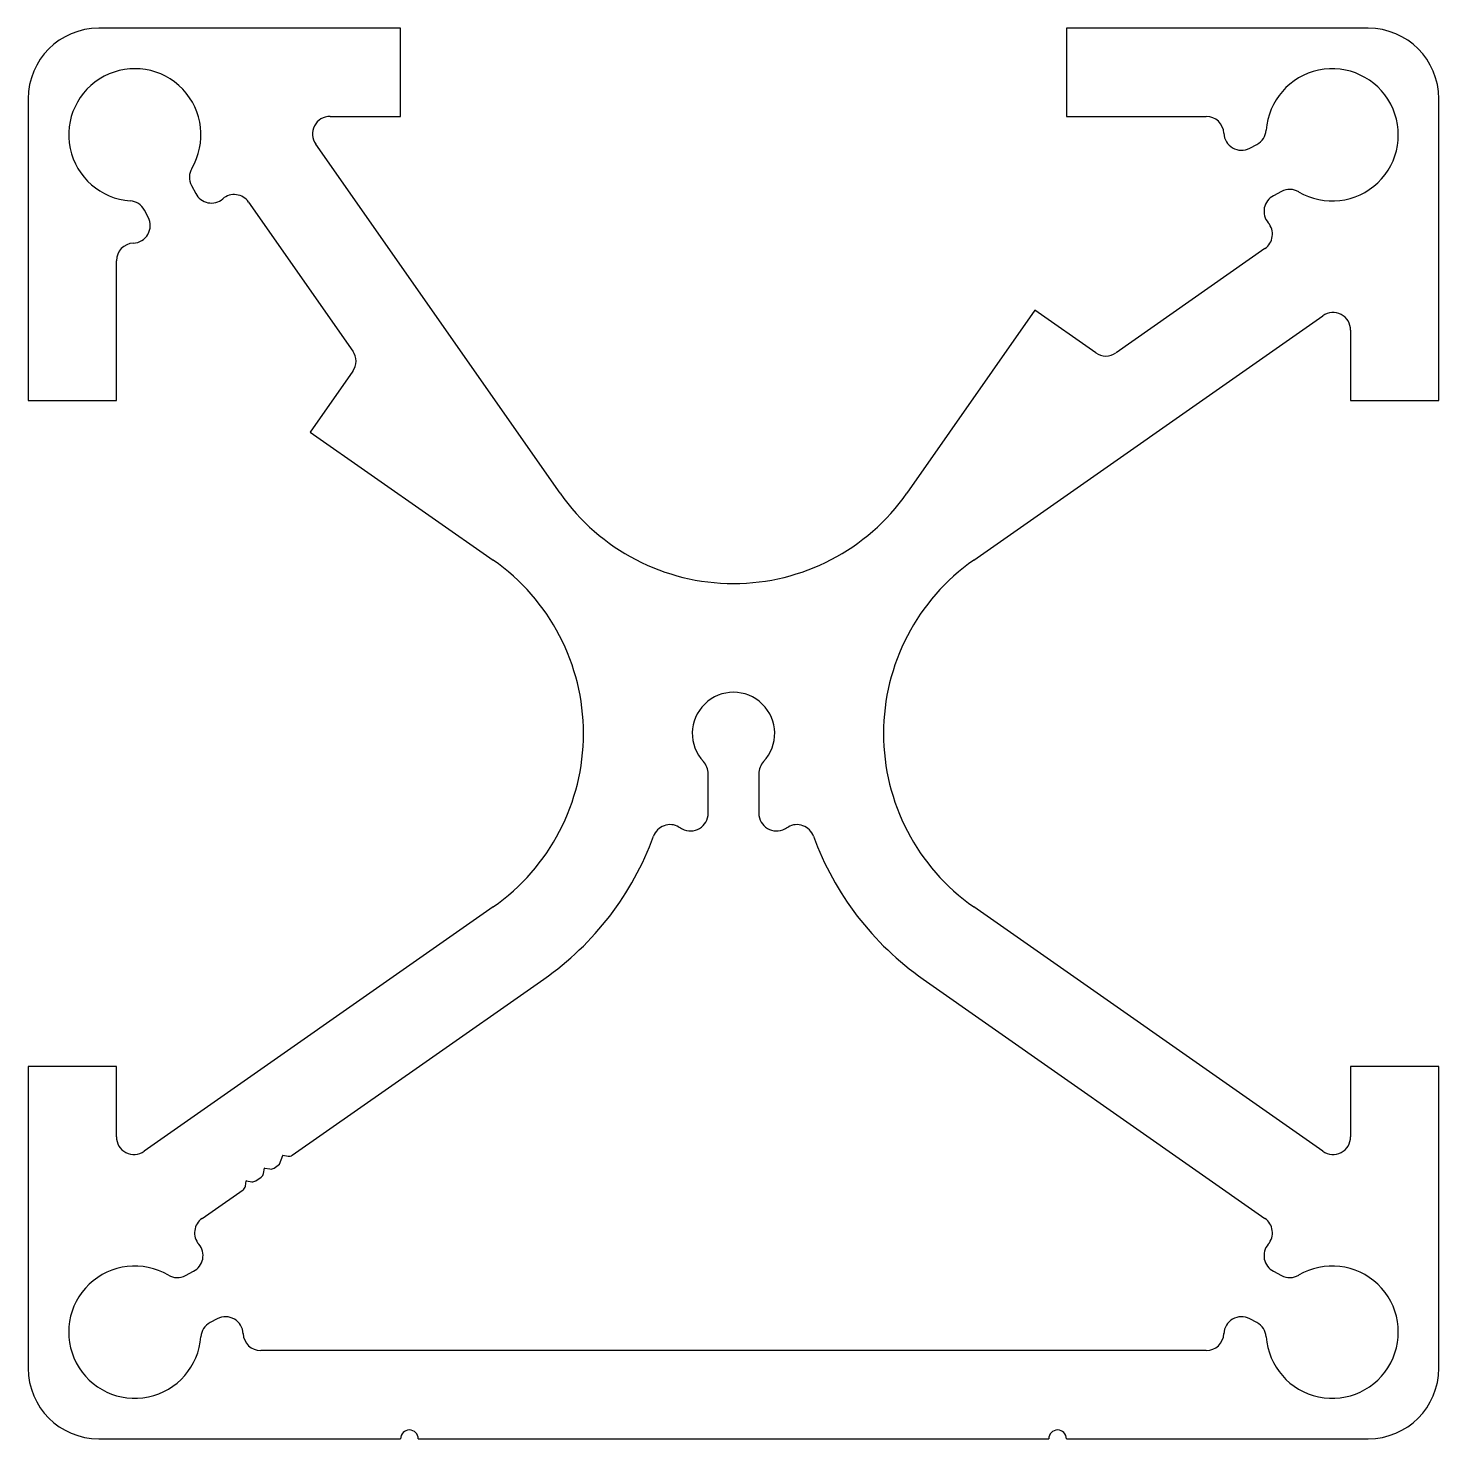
# Model space of a CAD drawing. Extents: x -31.2 to 32.3, y 0.2 to 63.7.
import ezdxf

# ---------------------------------------------------------------- set-up
doc = ezdxf.new("R2010")
doc.units = 0
doc.layers.get('0').update_dxf_attribs({"linetype": 'CONTINUOUS'})

msp = doc.modelspace()

# ---------------------------------------------------------------- linework, layer by layer
at = {"color": 7, "linetype": 'CONTINUOUS'}
for p, q in [((-14.401, 63.671), (-27.99, 63.671)), ((-14.401, 59.703), (-14.401, 63.671)), ((29.16, 63.671), (15.571, 63.671)), ((15.571, 63.671), (15.571, 59.703)), ((-31.165, 60.496), (-31.165, 46.907)), ((32.335, 46.907), (32.335, 60.496)), ((-17.574, 59.703), (-14.401, 59.703)), ((15.571, 59.703), (21.866, 59.703)), ((-7.218, 42.735), (-18.224, 58.454)), ((23.822, 58.267), (24.143, 58.436)), ((-23.817, 56.592), (-23.625, 56.227)), ((25.255, 56.323), (24.89, 56.131)), ((-25.761, 55.159), (-25.93, 55.48)), ((-21.242, 55.844), (-16.548, 49.14)), ((24.508, 53.748), (17.804, 49.054)), ((-27.196, 46.907), (-27.196, 53.203)), ((14.155, 50.971), (8.387, 42.735)), ((16.893, 49.054), (14.155, 50.971)), ((11.398, 39.724), (27.117, 50.73)), ((28.366, 50.08), (28.366, 46.907)), ((-16.548, 48.23), (-18.465, 45.491)), ((-31.165, 46.907), (-27.196, 46.907)), ((28.366, 46.907), (32.335, 46.907)), ((-18.465, 45.491), (-10.229, 39.724)), ((-0.555, 28.327), (-0.555, 30.111)), ((1.725, 30.111), (1.725, 28.327)), ((-10.229, 24.119), (-25.947, 13.112)), ((27.117, 13.112), (11.398, 24.119)), ((-13.398, 17.056), (-7.952, 20.868)), ((9.122, 20.868), (24.508, 10.095)), ((-27.196, 16.935), (-31.165, 16.935)), ((-31.165, 16.935), (-31.165, 3.346)), ((-27.196, 13.763), (-27.196, 16.935)), ((-19.276, 12.934), (-13.398, 17.056)), ((32.335, 16.935), (28.366, 16.935)), ((28.366, 16.935), (28.366, 13.763)), ((32.335, 3.346), (32.335, 16.935)), ((-19.855, 12.528), (-19.71, 12.928)), ((-19.701, 12.935), (-19.463, 12.893)), ((-20.571, 12.116), (-20.529, 12.354)), ((-20.52, 12.36), (-20.282, 12.319)), ((-20.095, 12.36), (-19.855, 12.528)), ((-21.39, 11.542), (-21.348, 11.78)), ((-21.339, 11.786), (-21.1, 11.745)), ((-20.913, 11.786), (-20.674, 11.954)), ((-22.89, 10.404), (-21.492, 11.38)), ((-23.338, 10.095), (-22.89, 10.404)), ((-24.086, 7.519), (-23.721, 7.711)), ((24.89, 7.711), (25.255, 7.519)), ((-22.652, 5.576), (-22.974, 5.406)), ((24.143, 5.406), (23.822, 5.576)), ((21.866, 4.14), (-20.697, 4.14)), ((-27.99, 0.171), (-14.401, 0.171)), ((-13.607, 0.171), (14.777, 0.171)), ((15.571, 0.171), (29.16, 0.171))]:
    msp.add_line(p, q, dxfattribs=at)
for centre, radius, start, end in [((-27.99, 60.496), 3.175, 90, 180), ((29.16, 60.496), 3.175, 0, 90), ((-26.365, 58.871), 2.977, 329.56088, 265.93347), ((27.535, 58.871), 2.977, 239.56088, 175.93347), ((-17.574, 58.909), 0.794, 90, 215), ((21.866, 58.909), 0.794, 2.19342, 90), ((23.774, 59.139), 0.794, 297.74717, 355.93347), ((23.452, 58.97), 0.794, 182.19342, 297.74717), ((-23.115, 56.961), 0.794, 149.56088, 207.74717), ((-26.633, 55.11), 0.794, 27.74717, 85.93347), ((-22.923, 56.596), 0.794, 207.74717, 310.47833), ((-21.892, 55.389), 0.794, 35, 130.47833), ((25.26, 55.429), 0.794, 117.74717, 220.47833), ((25.625, 55.621), 0.794, 59.56088, 117.74717), ((-26.463, 54.789), 0.794, 272.19342, 27.74717), ((24.052, 54.398), 0.794, 305, 40.47833), ((-26.403, 53.203), 0.794, 92.19342, 180), ((27.572, 50.08), 0.794, 0, 125), ((-17.198, 48.685), 0.794, 325, 35), ((17.348, 49.704), 0.794, 235, 305), ((0.585, 48.198), 9.525, 215, 325), ((-15.692, 31.921), 9.525, 305, 55), ((16.861, 31.921), 9.525, 125, 235), ((0.585, 31.921), 1.855, 316.89154, 223.10846), ((-1.349, 30.111), 0.794, 360, 43.10846), ((2.519, 30.111), 0.794, 136.89154, 180), ((-1.349, 28.327), 0.794, 241.7179, 0), ((2.519, 28.327), 0.794, 180, 298.2821), ((-2.27, 27.024), 0.794, 59.76135, 159.95382), ((0.585, 31.921), 4.875, 239.76135, 241.7179), ((0.585, 31.921), 4.875, 298.2821, 300.23865), ((3.44, 27.024), 0.794, 20.04618, 120.23865), ((-15.692, 31.921), 13.494, 305, 339.95382), ((16.861, 31.921), 13.494, 200.04618, 235), ((-26.403, 13.763), 0.794, 180, 305), ((27.572, 13.763), 0.794, 235, 360), ((-19.703, 12.927), 0.008, 80.03969, 170.03969), ((-19.42, 13.139), 0.25, 260.03969, 305.03969), ((-20.817, 12.159), 0.25, 305.03969, 350.03969), ((-20.521, 12.353), 0.008, 80.03969, 170.03969), ((-20.238, 12.565), 0.25, 260.03969, 305.03969), ((-21.636, 11.585), 0.25, 305.03969, 350.03969), ((-21.34, 11.779), 0.008, 80.03969, 170.03969), ((-21.057, 11.991), 0.25, 260.03969, 305.03969), ((-22.883, 9.444), 0.794, 125, 220.47833), ((24.052, 9.444), 0.794, 319.52151, 55), ((-24.09, 8.414), 0.794, 297.74717, 40.47833), ((25.26, 8.414), 0.794, 139.52151, 242.25283), ((-26.365, 4.971), 2.977, 59.56088, 355.93347), ((27.535, 4.971), 2.977, 184.06645, 120.4392), ((-24.455, 8.222), 0.794, 239.56088, 297.74717), ((25.625, 8.222), 0.794, 242.25283, 300.4392), ((-22.604, 4.704), 0.794, 117.74717, 175.93347), ((-22.283, 4.873), 0.794, 2.19342, 117.74717), ((23.452, 4.873), 0.794, 62.25283, 177.80676), ((23.774, 4.704), 0.794, 4.06645, 62.25283), ((-20.697, 4.934), 0.794, 182.19342, 270), ((21.866, 4.934), 0.794, 270, 357.80676), ((-27.99, 3.346), 3.175, 180, 270), ((29.16, 3.346), 3.175, 270, 360), ((-14.004, 0.171), 0.397, 0, 180), ((15.174, 0.171), 0.397, 0, 180)]:
    msp.add_arc(centre, radius, start, end, dxfattribs=at)

doc.saveas('drawing.dxf')
